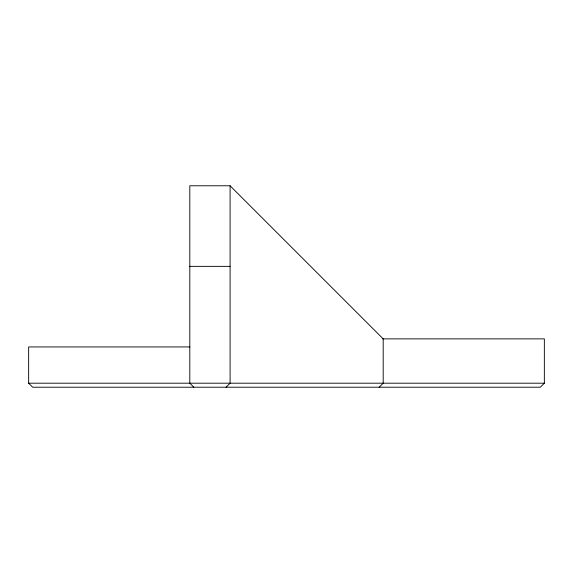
<?xml version="1.0" encoding="UTF-8"?>
<svg xmlns="http://www.w3.org/2000/svg" width="573" height="573" viewBox="0 0 573 573"><rect width="100%" height="100%" fill="white"/><g stroke="black" fill="none" stroke-linecap="round" stroke-linejoin="round"><path stroke-width="0.86" d="M226.063 387.219L230.095 383.194L230.095 185.781L189.806 185.781L189.806 383.194L193.832 387.219M379.168 387.219L383.194 383.194L383.194 338.872L230.095 185.781M382.778 338.872L544.35 338.872L544.35 383.194L540.325 387.219L32.675 387.219L28.65 383.194L28.65 346.937L189.806 346.937M189.806 266.359L230.095 266.359M28.65 383.194L544.35 383.194"/></g></svg>
